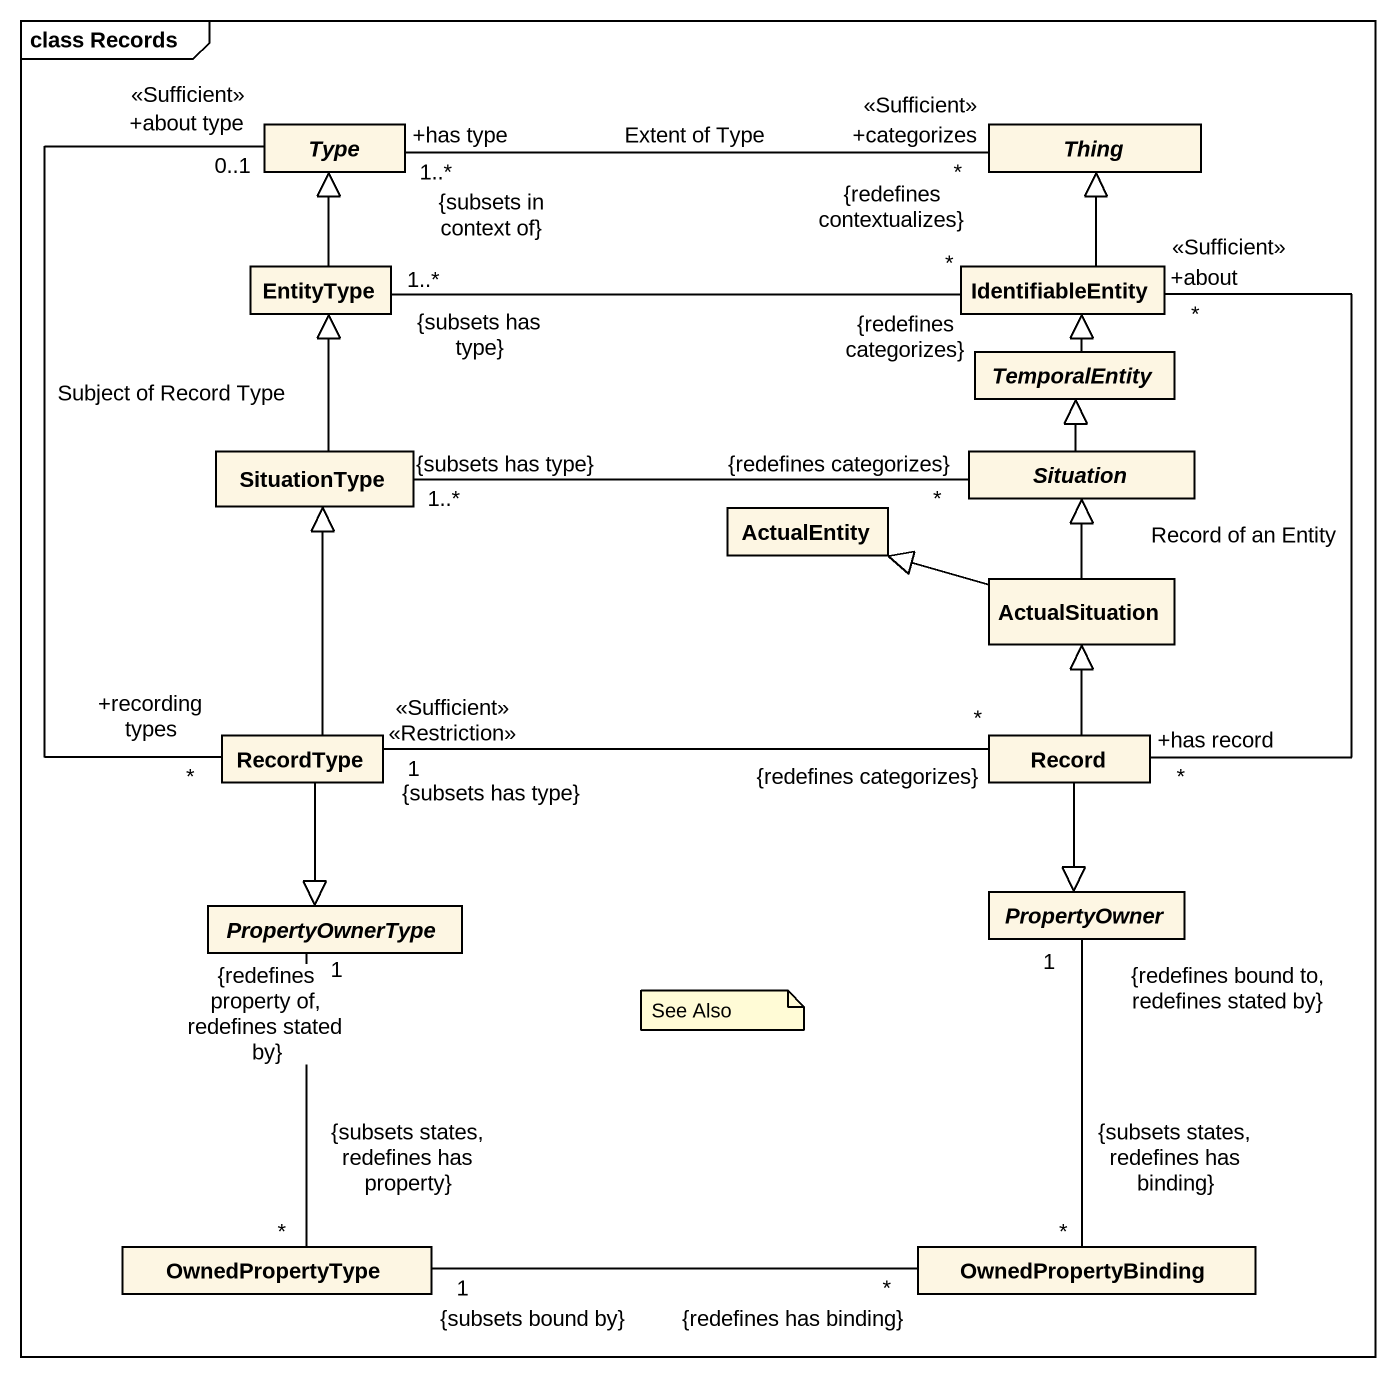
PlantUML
@startuml
mainframe class Records
hide circle
hide empty members
abstract class Type
abstract class Thing
class EntityType
class IdentifiableEntity
abstract class TemporalEntity
class SituationType
class ActualEntity
abstract class Situation
class ActualSituation
class RecordType
class "Record" as Record_
abstract class PropertyOwnerType
abstract class PropertyOwner
class OwnedPropertyType
class OwnedPropertyBinding
Type "+has type\n1..*\n{subsets in context of}" -right- "+categorizes\n*\n{redefines contextualizes}\n<<Sufficient>>" Thing : Extent of Type
EntityType -up-|> Type
EntityType "1..*\n{subsets has type}" -right- "{redefines categorizes}\n*" IdentifiableEntity
IdentifiableEntity -up-|> Thing
TemporalEntity -up-|> IdentifiableEntity
SituationType -up-|> EntityType
SituationType "1..*\n{subsets has type}" -right- "*\n{redefines categorizes}" Situation
Situation -up-|> TemporalEntity
ActualSituation -left-|> ActualEntity
ActualSituation -up-|> Situation
RecordType "+recording types\n*" -up- "+about type\n0..1\n<<Sufficient>>" Type : Subject of Record Type
RecordType -up-|> SituationType
RecordType "1\n{subsets has type}\n<<Sufficient>> <<Restriction>>" -right- "*\n{redefines categorizes}" Record_
RecordType --|> PropertyOwnerType
Record_ "+has record\n*" -up- "+about\n*\n<<Sufficient>>" IdentifiableEntity : Record of an Entity
Record_ -up-|> ActualSituation
Record_ --|> PropertyOwner
PropertyOwnerType "{redefines property of, redefines stated by}\n1" -- "{subsets states, redefines has property}\n*" OwnedPropertyType
PropertyOwner "{redefines bound to, redefines stated by}\n1" -- "{subsets states, redefines has binding}\n*" OwnedPropertyBinding
OwnedPropertyBinding "{redefines has binding}\n*" -left- "{subsets bound by}\n1" OwnedPropertyType
note as N1
  See Also
end note
@enduml
